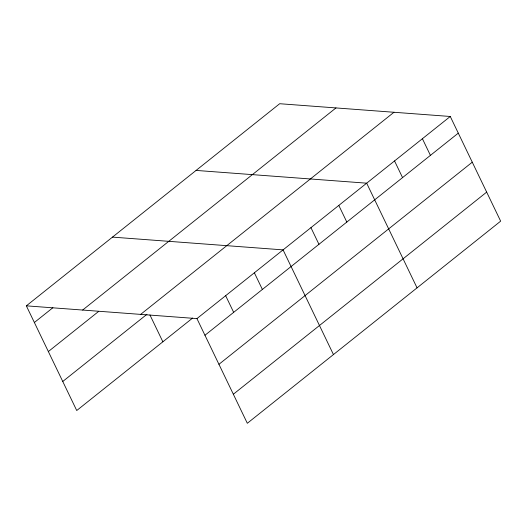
<?xml version="1.0" encoding="UTF-8"?>
<svg xmlns="http://www.w3.org/2000/svg" width="527" height="527" viewBox="0 0 527 527"><rect width="100%" height="100%" fill="white"/><g stroke="black" fill="none" stroke-linecap="round" stroke-linejoin="round"><path stroke-width="0.79" d="M26.35 305.838L279.679 103.72L450.269 116.48L500.65 221.162L247.321 423.28L196.94 318.598L26.35 305.838L76.731 410.52L192.632 318.051M34.367 322.498L52.871 307.735M82.647 310.047L335.976 107.93M48.352 351.549L98.753 311.332M140.643 314.388L393.972 112.264M62.753 381.476L146.967 314.283M196.94 318.598L450.269 116.48M204.957 335.258L458.286 133.14M218.942 364.309L472.264 162.191M233.342 394.236L486.671 192.118M196.077 170.419L366.667 183.179L417.055 287.861M112.482 237.117L283.071 249.877L333.453 354.566M422.404 138.713L430.421 155.373M394.539 160.946L402.556 177.606M338.802 205.411L346.825 222.071M310.937 227.644L318.954 244.304M254.363 272.782L262.38 289.448M225.648 295.687L233.672 312.353M149.931 314.935L162.863 341.806"/></g></svg>
